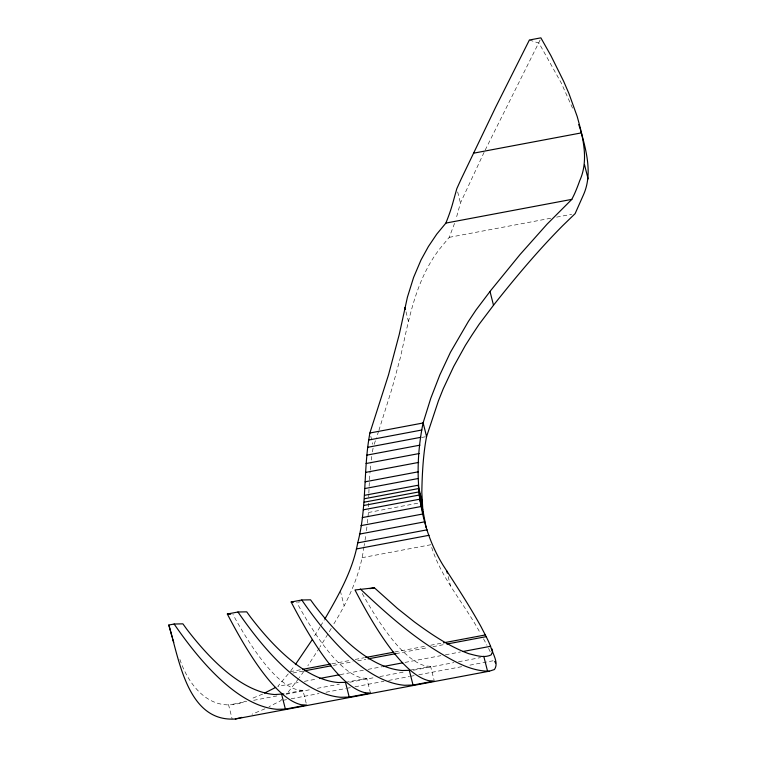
<?xml version="1.0" encoding="UTF-8"?>
<svg xmlns="http://www.w3.org/2000/svg" width="757" height="757" viewBox="0 0 757 757"><rect width="100%" height="100%" fill="white"/><g stroke="black" fill="none" stroke-linecap="round" stroke-linejoin="round"><path stroke-width="0.57" stroke-dasharray="3.79 2.84" d="M368.612 506.83L368.64 502.563M367.987 516.993L368.593 510.029M367.344 523.059L367.902 518.11M366.426 530.657L367.022 526.106M365.044 540.299L365.934 534.12M363.956 546.762C360.294 574.828 348.163 600.859 333.354 624.676M364.126 545.674L364.514 543.507M454.55 223.372L449.232 237.338L439.751 248.835C415.356 280.194 408.818 320.003 400.358 357.664L391.975 388.625L379.002 430.023M484.092 152.299L460.455 202.971L455.998 219.095M378.651 431.13L376.825 436.628M374.157 444.35L376.447 437.735M540.138 39.97L484.594 151.277M331.225 628.461L328.415 633.259M320.06 626.9L313.379 637.848M320.646 625.925L324.204 620.078M327.819 634.234L320.022 646.894M319.416 647.878L307.853 665.725M303.803 671.412L299.318 677.685M290.773 670.806L294.7 665.498M298.637 678.603L287.234 693.355M281.907 699.317L280.733 700.745L269.009 706.678M288.266 673.9L277.819 686.353L299.791 682.218M262.632 694.093L250.444 699.118M264.988 708.798L252.015 714.23M179.882 659.413C189.411 687.914 212.982 714.939 245.59 701.152M449.232 237.338L550.859 218.215M556.632 217.127L571.649 214.297M421.952 437.423L425.425 436.77M368.356 512.517L418.564 503.064M362.016 557.691L430.875 544.728C440.413 577.761 464.457 603.405 480.335 633.259M297.927 602.193L300.217 601.758M290.111 671.696L300.567 669.727M331.935 663.823L350.519 660.322M355.165 659.451L364.458 657.701M394.662 652.014L426.021 646.109M430.667 645.238L442.287 643.053M292.893 673.03L303.311 671.071M333.402 665.403L353.084 661.703M357.711 660.823L365.811 659.3M395.902 653.641L428.311 647.538M432.947 646.667L444.52 644.491M304.409 681.347L317.126 678.953M340.253 674.601L363.379 670.248M368.006 669.377L381.888 666.766M405.014 662.413L440.858 655.666M445.476 654.796L460.511 651.957M286.137 693.516L302.932 690.356L306.661 705.079M345.485 682.35L366.767 678.348L370.485 693.071M410.436 670.125L430.591 666.33L434.026 679.918M232.825 704.237L246.716 701.625M253.661 700.32L279.125 695.522M286.07 694.216L311.534 689.419M317.325 688.331L339.316 684.196M349.734 682.237L375.207 677.439M379.834 676.569L405.298 671.771M413.407 670.248L453.926 662.621M458.553 661.75L480.544 657.606M283.061 700.31L286.543 699.657M291.18 698.777L319.028 693.535M325.993 692.229L345.712 688.52M346.876 688.293L350.359 687.64M354.995 686.769L384.007 681.309M388.644 680.439L409.537 676.503M410.691 676.285L414.174 675.632M418.82 674.752L461.751 666.671M469.87 665.148L493.072 660.776M430.591 666.33L426.096 666.037A1099.666 147.057 78.5 0 1 363.559 595.854L362.083 593.119M366.767 678.348L362.262 678.054A1099.666 147.057 78.5 0 1 299.725 607.871L296.782 602.411M302.932 690.356L298.438 690.062A1099.666 147.057 78.5 0 1 235.9 619.879L232.948 614.419M529.38 40.017L539.031 43.149L561.287 83.043L573.579 110.456M483.543 638.813L486.988 645.305M488.587 648.399L491.7 654.862M457.663 191.937L460.455 202.971M405.989 311.742L408.402 321.28M448.153 576.541L450.453 585.634M370.788 436.287L372.813 444.274M340.338 590.886L344.075 605.657M228.463 704.379L232.191 719.103M368.744 497.245A348.996 60.588 79.3 0 1 368.829 494.122M368.867 493.1A348.996 60.588 79.3 0 1 369.075 487.413M369.132 486.306A348.996 60.588 79.3 0 1 369.416 480.846M369.482 479.777A348.996 60.588 79.3 0 1 370.135 470.93M370.239 469.785A348.996 60.588 79.3 0 1 371.025 462.12M371.28 460.029A348.996 60.588 79.3 0 1 371.753 456.462M372.435 451.91A348.996 60.588 79.3 0 1 373.39 446.564"/><path stroke-width="1.14" d="M426.087 527.478L422.803 509.811L421.829 492.552A348.996 60.588 79.3 0 1 426.579 436.552L438.426 400.841L443.205 388.861L453.736 366.388L465.375 345.419L471.895 335.162L479.181 324.214L494.056 304.532C515.706 277.232 538.113 250.463 562.678 225.7L575.112 213.644L583.467 194.823C592.561 174.479 586.561 151.873 581.007 131.453M283.894 693.942L274.649 694.548A1099.666 234.424 80.2 0 1 186.724 629.143L182.891 623.844L174.138 624.023L168.82 625.027C179.106 658.855 187.31 722.263 235.304 718.999L489.334 671.185L494.444 669.529C499.204 662.63 492.296 653.272 490.574 646.298C487.962 639.57 484.348 633.306 481.121 626.862C469.397 605.619 456.055 585.35 442.921 564.977C417.003 522.585 413.303 470.712 423.116 422.851L430.761 398.343L439.855 374.876L450.434 352.317L468.413 321.403L476.011 310.001L490.933 290.253L520.002 254.57L547.056 224.176L571.838 199.365L574.099 194.767A894.727 163.635 79.5 0 0 579.711 180.715C589.06 160.124 582.89 137.149 577.194 116.493L568.895 93.452L563.662 81.34L550.935 55.696L540.877 37.85L529.38 40.017L495.636 107.248L461.127 179.135L456.831 188.625L452.345 204.683A894.727 147.019 79.1 0 1 447.633 218.574L445.901 223.078L436.742 234.14L428.405 246.517L421.024 259.935L413.596 277.431L407.417 297.189L399.261 334.424L388.502 374.904L369.927 432.862C363.019 469.255 367.202 506.83 357.701 542.892C352.743 570.523 338.587 595.097 324.791 619.103M312.206 639.741L295.362 664.608M264.572 693.062L275.737 687.384M235.304 718.999L238.805 718.128M239.846 717.873L241.937 717.371M473.655 153.169L581.442 132.882M445.901 223.078L571.838 199.365M369.88 433.004L423.068 422.993M368.65 440.025L421.838 430.004M367.628 447.321L420.816 437.309M366.757 455.165L419.955 445.154M366.047 463.539L419.246 453.528M365.499 472.425L418.687 462.413M365.111 481.812L418.299 471.8M364.978 488.53L418.176 478.519M364.855 495.258L418.044 485.246L421.781 500.017M364.514 498.712L418.375 488.606L421.99 502.421M364.174 502.175L418.706 491.965L422.397 506.111M363.814 505.468L419.028 495.078L422.803 509.811M363.332 509.811L419.605 499.223L423.437 514.372M362.243 517.599L420.939 506.547M360.928 525.642L422.633 514.031M359.424 534.111L424.715 521.819M357.701 542.892L427.166 529.815M356.358 548.976L429.058 535.294M174.138 624.033A1114.578 237.603 80.2 0 0 277.024 709.3L285.38 709.091L306.661 705.079L301.295 704.729A1114.578 149.053 78.5 0 1 227.337 614.012L237.972 612.006L246.716 611.836L250.548 617.125A1099.666 234.424 80.2 0 0 338.474 682.521L345.485 682.35L349.214 697.074L370.485 693.071L365.12 692.721M365.12 692.712A1114.578 149.053 78.5 0 1 291.161 602.004L301.797 599.998L310.54 599.818L314.382 605.108A1099.666 234.424 80.2 0 0 402.308 670.513L409.31 670.333L413.038 685.057L434.319 681.054L428.954 680.704A1114.578 149.053 78.5 0 1 354.986 589.987L374.384 587.801L397.434 608.429L414.306 621.847C431.282 634.281 448.873 646.327 468.725 653.679C475.907 655.411 483.941 658.344 491.075 654.937L492.589 651.749L492.003 648.929M369.795 588.662L374.384 587.801M302.895 669.292L330.771 664.04M365.622 657.483L393.498 652.231M443.441 642.835L485.265 634.962M304.465 670.853L331.083 665.838M368.129 658.864L395.902 653.641M446.838 644.046L486.193 636.646M319.445 678.518L339.098 674.818M383.042 666.548L402.696 662.848M462.82 651.522L490.574 646.298M413.038 685.057L404.683 685.274A1114.578 237.603 80.2 0 1 301.797 599.998M349.214 697.074L340.849 697.282A1114.578 237.603 80.2 0 1 237.972 612.016M489.334 671.185C471.649 671.308 455.487 662.214 440.744 653.376C411.174 635.672 385.275 612.574 360.313 588.984M291.161 601.995L293.404 602.165M227.327 614.012L230.705 614.258M494.681 661.372L495.57 663.009M580.714 130.393L578.764 124.583M172.672 639.003L173.76 642.314M172.113 637.044L168.82 625.027M584.489 164.591L588.113 178.936M490.016 291.483L493.507 305.26M404.91 307.503L405.449 309.622M483.78 656.319L487.508 671.043M423.116 422.851L426.579 436.552M446.715 570.863L447.292 573.134M281.661 694.368L285.38 709.091"/></g></svg>
